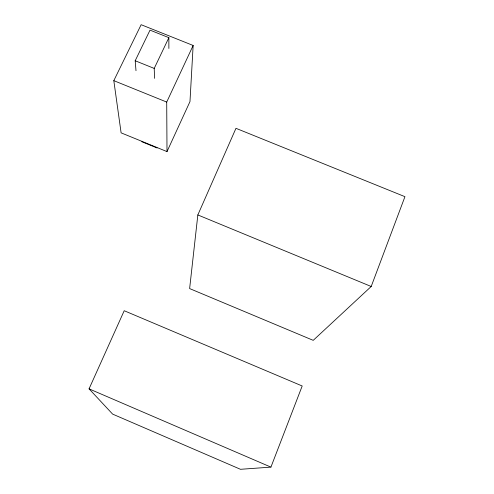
<?xml version="1.0" encoding="UTF-8"?>
<svg xmlns="http://www.w3.org/2000/svg" width="494" height="494" viewBox="0 0 494 494"><rect width="100%" height="100%" fill="white"/><g stroke="black" fill="none" stroke-linecap="round" stroke-linejoin="round"><path stroke-width="0.74" d="M193.148 45.467L189.974 101.597L167.003 151.602L121.11 132.849L113.811 80.658L141.136 24.7L193.148 45.467L166.713 102.067L167.003 151.602M197.841 214.939L189.628 288.576L313.221 340.347L371.204 286.489L404.944 196.674L235.965 128.317L197.841 214.939L371.204 286.489M270.928 467.126L302.192 385.987L124.21 310.726L89.056 388.852L112.632 414.114L240.485 469.3L270.928 467.126L89.056 388.852M154.573 78.361L154.214 68.413L168.868 37.668L150.015 30.134L135.189 60.756L135.998 70.685M135.189 60.756L154.214 68.413M113.811 80.658L166.713 102.067M141.784 141.716L157.092 147.972M168.868 37.668L168.874 48.468"/></g></svg>
